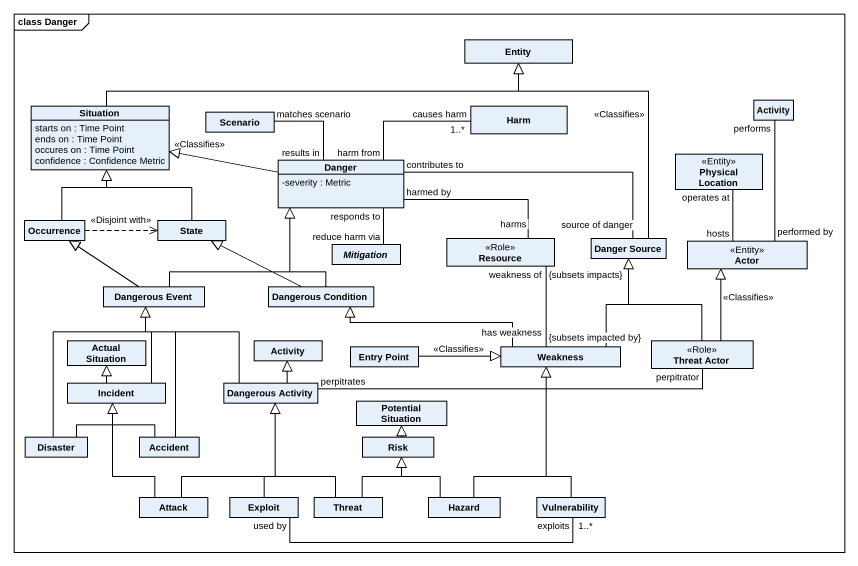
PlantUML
@startuml
mainframe class Danger
hide circle
hide empty members
skinparam classAttributeIconSize 0
class "Entity" as Entity_
class Situation {
  starts on : Time Point
  ends on : Time Point
  occures on : Time Point
  confidence : Confidence Metric
}
class Scenario
class Harm
class Activity
class "Physical Location" as Physical_Location <<Entity>>
class Danger {
  -severity : Metric
}
class Occurrence
class "State" as State_
abstract class Mitigation
class Resource <<Role>>
class "Danger Source" as Danger_Source
class "Actor" as Actor_ <<Entity>>
class "Dangerous Event" as Dangerous_Event
class "Dangerous Condition" as Dangerous_Condition
class "Actual Situation" as Actual_Situation
class "Activity" as Activity_2
class "Entry Point" as Entry_Point
class Weakness
class "Threat Actor" as Threat_Actor <<Role>>
class Incident
class "Dangerous Activity" as Dangerous_Activity
class "Potential Situation" as Potential_Situation
class Disaster
class Accident
class Risk
class Attack
class Exploit
class Threat
class Hazard
class Vulnerability
Situation -right-|> Entity_
Danger -left-|> Situation : <<Classifies>>
Danger "results in" -up- "matches scenario" Scenario
Danger "harm from" -right- "causes harm\n1..*" Harm
Danger "responds to" -- "reduce harm via" Mitigation
Danger "harmed by" -right- "harms" Resource
Danger "contributes to" -right- "source of danger" Danger_Source
Occurrence -up-|> Situation
Occurrence .right.> State_ : <<Disjoint with>>
State_ -up-|> Situation
Danger_Source -up-|> Entity_ : <<Classifies>>
Actor_ "performed by" -up- "performs" Activity
Actor_ "hosts" -up- "operates at" Physical_Location
Dangerous_Event -up-|> Danger
Dangerous_Event -up-|> Occurrence
Dangerous_Condition -up-|> Danger
Dangerous_Condition -left-|> State_
Entry_Point -right-|> Weakness : <<Classifies>>
Weakness "has weakness\n{subsets impacted by}" -up- "weakness of\n{subsets impacts}" Resource
Weakness -up-|> Danger_Source
Weakness -left-|> Dangerous_Condition
Threat_Actor -up-|> Danger_Source
Threat_Actor -up-|> Actor_ : <<Classifies>>
Threat_Actor "perpitrator" -left- "perpitrates" Dangerous_Activity
Incident -up-|> Dangerous_Event
Incident -up-|> Actual_Situation
Dangerous_Activity -up-|> Dangerous_Event
Dangerous_Activity -up-|> Activity_2
Disaster -up-|> Dangerous_Event
Disaster -up-|> Incident
Accident -up-|> Dangerous_Event
Accident -up-|> Incident
Risk -up-|> Potential_Situation
Attack -up-|> Incident
Attack -up-|> Dangerous_Activity
Exploit -up-|> Dangerous_Activity
Exploit "used by" -right- "exploits\n1..*" Vulnerability
Threat -up-|> Dangerous_Activity
Threat -up-|> Risk
Hazard -up-|> Weakness
Hazard -up-|> Risk
Vulnerability -up-|> Weakness
@enduml
